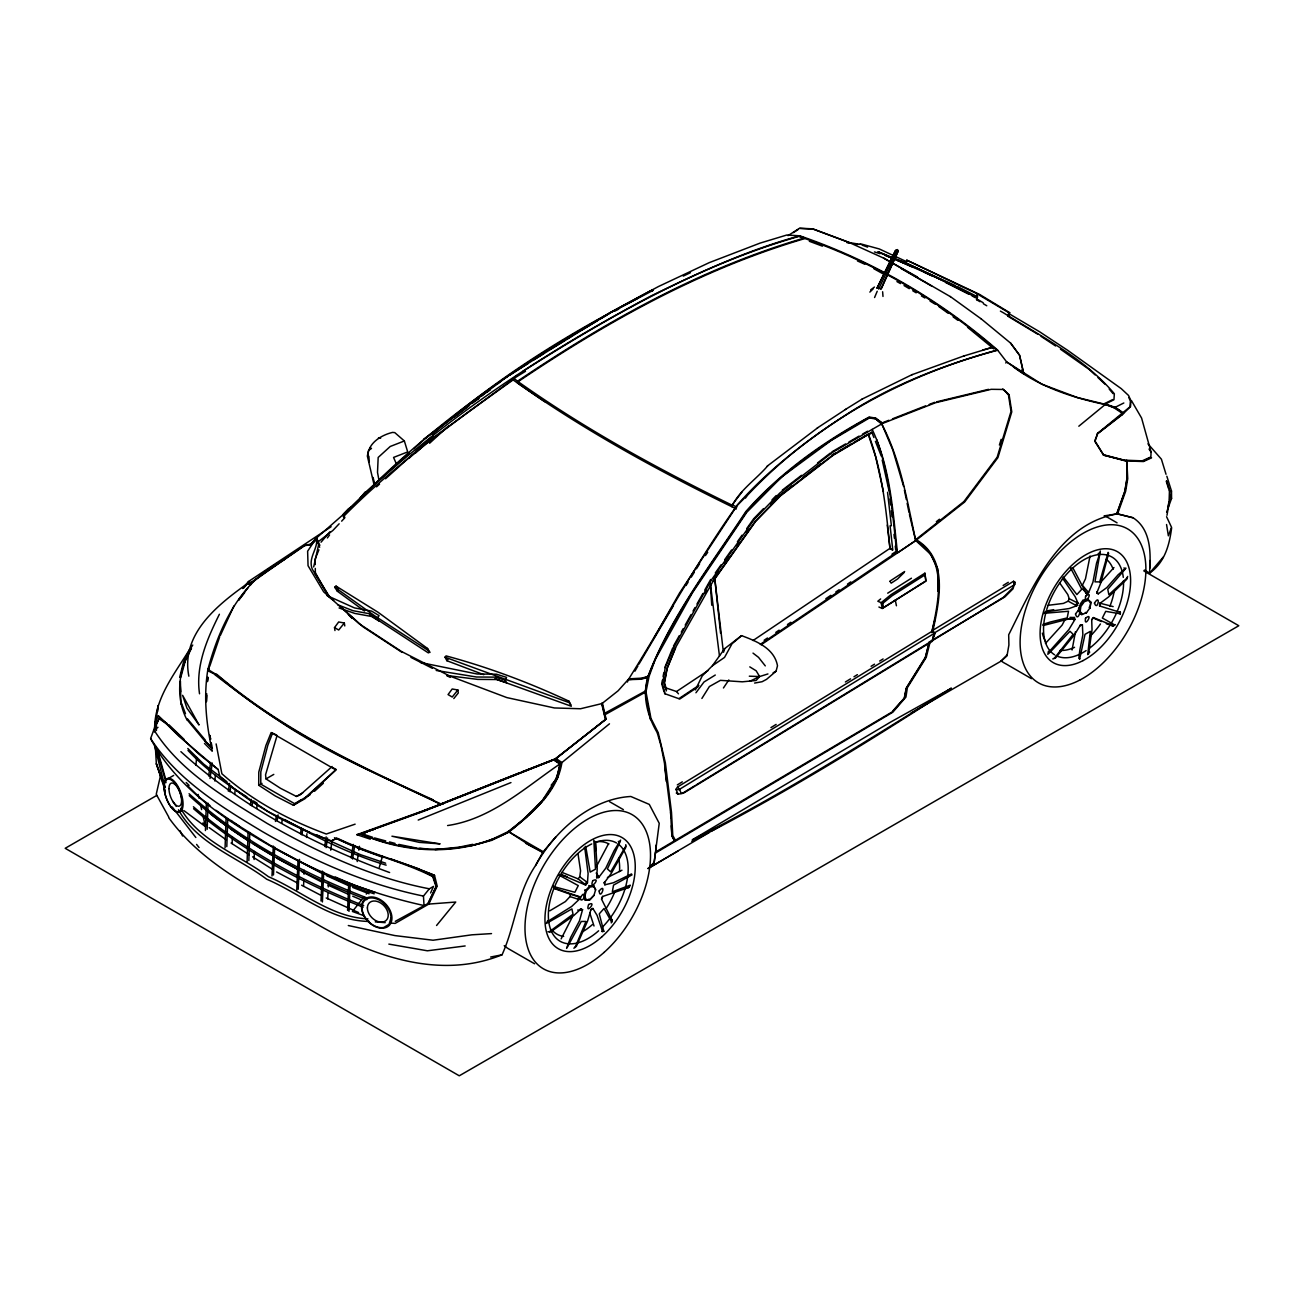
<?xml version="1.0" encoding="UTF-8"?>
<svg xmlns="http://www.w3.org/2000/svg" width="1304" height="1304" viewBox="0 0 1304 1304"><rect width="100%" height="100%" fill="white"/><g stroke="black" fill="none" stroke-linecap="round" stroke-linejoin="round"><path stroke-width="1.5" d="M154.622 728.708C154.573 698.308 174.883 673.402 190.025 648.789L191.492 648.43M258.714 785.252L258.779 772.115L265.886 745.529L271.15 732.555L335.959 769.963L304.892 798.749L293.416 805.285L275.177 795.913L258.714 785.252L262.022 783.378M1087.715 654.641L1090.307 631.364L1085.026 634.314L1079.598 659.253M429.163 652.603L427.435 648.414L378.078 612.277L336.041 586.115L334.72 587.207L337.328 591.201L364.517 611.054M932.963 630.207L934.12 633.451L679.677 789.23L680.998 793.256L683.997 792.848L932.295 641.307L934.12 633.451L932.963 630.207L1013.583 581.274L1014.985 582.285L1012.996 588.821L1004.879 596.922L930.062 641.552M168.803 817.787C205.201 868.154 264.859 894.283 317.377 924.406C372.39 956.158 439.888 980.135 502.056 954.789C515.21 925.775 517.28 892.376 535.585 865.465C554.542 831.251 590.435 798.716 630.81 796.483L649.294 804.405L659.237 823.329L654.037 863.264L648.055 868.529L709.05 832.62M593.809 840.346L595.504 869.149L590.174 872.115L585.708 846.361L584.013 848.138M1043.77 613.581L1046.069 611.038L1053.714 609.669M350.809 507.908L316.513 537.949C318.486 548.788 307.646 557.558 312.292 569.196L327.842 595.178L333.71 600.443M1047.845 654.38L1048.449 651.234M1149.769 568.234C1150.927 550.239 1149.916 528.511 1133.046 517.769L1116.762 513.646L1124.814 491.184L1126.9 478.666L1126.835 460.882L1103.477 454.705L1095.067 441.127L1097.626 433.727L1122.288 414.656C1121.896 408.967 1108.97 405.609 1103.477 404.142L1112.703 399.578M1150.014 560.524L1149.623 573.075L1144.374 570.044M205.429 830.534L206.374 802.514M207.157 829.311L208.053 803.215M225.07 847.828L226.097 817.82M226.798 846.622L227.76 818.521M232.145 843.525L232.357 837.51M247.092 861.797L248.119 831.773M248.836 860.575L249.797 832.49M254.117 859.499L254.394 851.463M1120.25 614.184L1120.038 611.657M206.456 701.405L206.684 695.374M206.391 701.682L206.7 693.679M271.998 875.995L273.286 846.051M296.741 890.273L298.029 860.33M1131.416 400.556L1141.587 418.062L1151.073 452.097L1150.829 457.59L1142.777 461.241L1137.316 461.225M273.465 874.968L274.671 847.095M298.208 889.263L299.496 859.401M303.555 886.166L303.816 880.2M304.06 874.218L304.239 870.241M321.012 900.999L322.3 871.056M322.398 901.977L323.685 872.115M327.744 898.896L328.005 892.914M328.266 886.948L328.429 882.971M347.581 910.388L348.706 884.422M348.967 911.366L350.091 885.481M979.989 301.713L976.582 299.675L977.462 293.905L906.769 260.181L906.019 263.18L976.712 296.904M630.305 885.155L612.342 891.789L613.548 885.106L631.984 874.886L631.495 873.941L613.451 882.743L604.844 884.813L604.225 882.889L611.332 873.321L625.757 847.486L625.79 844.666M620.622 840.102L614.135 850.615L605.757 868.203L598.65 877.543L596.727 877.788L597.216 868.382L595.439 841.699L595.667 850.73M1088.612 653.891L1092.018 629.799L1091.709 619.775L1093.469 617.574L1113.534 625.92L1115.099 624.567M363.653 834.723L361.469 833.403M558.438 875.44L560.916 874.56L585.659 885.057L587.452 882.857L588.104 873.517L584.779 847.779M1125.874 568.055L1118.082 574.819L1106.851 587.582L1098.196 593.858L1096.794 592.896L1101.032 582.334L1108.612 553.385L1108.156 552.374L1099.712 581.91L1094.969 581.845L1100.331 550.989M573.858 948.236L576.286 945.922M157.572 711.642L158.11 705.611L154.361 731.935L154.296 727.991M214.834 781.014L215.372 775.407M234.72 794.446L235.079 790.697M256.758 808.398L257.1 804.666M367.924 455.976C367.924 443.034 381.469 435.014 392.569 432.406L394.786 432.618L404.354 440.964L407.696 451.917L393.563 457.427L396.546 464.289M657.428 732.978C647.615 716.629 641.861 695.472 648.039 676.923C670.957 616.922 711.169 565.333 746.165 512.048C780.672 472.977 823.688 442.773 869.018 417.508L875.261 418.486L882.694 423.409L935.441 402.757L991.219 389.309L1003.477 389.472L1009.117 394.802L1011.774 411.852L997.919 457.622L964.634 502.024L915.913 540.394C948.35 560.003 938.261 602.008 931.741 632.619M281.811 823.183L282.202 819.466M306.554 837.461L306.929 833.745M330.727 850.192L331.721 842.629M357.231 861.569L358.225 854.006M549.766 910.828L565.398 901.569L570.011 896.581L570.255 894.267L553.809 888.366L553.189 885.742M207.483 681.258L207.923 677.2M207.45 681.633L207.89 677.607M180.408 681.03L180.897 704.062M190.433 648.707L192.747 645.04M1099.565 605.952L1100.185 602.921L1099.565 605.952L1120.495 612.456M1072.067 649.995L1075.474 631.658M1079.777 658.764L1078.832 658.357L1079.859 649.897L1082.858 634.787L1082.385 624.714L1079.728 625.659L1082.385 624.714M554.118 888.106L579.677 896.744L579.351 899.238L578.194 899.255L578.536 896.679L570.255 894.267M319.676 547.305L316.041 538.471L310.27 544.779L304.875 545.496L267.532 571.185L251.493 582.725L251.313 584.062L248.249 583.084M560.916 874.56L567.093 876.728M561.861 872.343L578.112 878.863L579.758 876.761L580.573 870.876L578.047 854.071M1096.794 592.896L1096.957 591.771L1098.196 593.858M1085.368 612.424L1086.281 612.945L1090.046 607.778L1090.845 602.122L1087.34 598.764M1078.278 611.234L1078.815 607.468M1088.253 599.286L1083.771 600.948L1080.022 606.115L1079.19 611.772L1081.798 614.591L1086.591 612.635M1089.981 607.941L1090.731 602.807L1088.367 600.231L1084.292 601.731L1080.886 606.425L1080.152 611.56L1082.516 614.119M210.009 778.488L212.291 763.036M252.047 805.823L252.601 801.96M230.009 791.854L230.857 786.051M208.64 775.913L210.677 762.4M228.347 791.218L229.504 783.492M250.368 805.171L251.248 799.385M906.133 688.659L904.177 698.504L893.256 710.533M275.47 821.438L276.35 815.652M300.507 833.794L301.387 828.024M324.68 846.508L326.163 836.891M351.183 857.902L353.237 844.421M277.149 820.64L278.062 814.87M301.892 834.919L302.805 829.148M326.082 847.633L327.597 838.016M352.569 859.01L354.704 845.546M358.828 850.159L359.448 846.312M1100.25 552.26L1096.55 563.165L1092.931 582.203L1088.595 592.603L1086.542 593.923L1072.736 567.599M1166.982 515.308L1169.655 499.758L1169.606 490.614L1166.624 480.883M929.296 641.764L925.367 657.298L906.476 687.681L904.503 697.868L892.246 711.87L655.504 852.066L654.233 862.14L649.376 867.372M1052.768 658.944L1055.376 657.819M662.399 680.134L661.715 683.72L664.046 691.935M663.084 676.531L663.785 672.929M1099.875 603.426L1108.644 596.89L1126.803 579.221L1127.634 576.417M895.929 551.983L897.462 552.863L915.734 540.508C907.095 500.932 900.754 460.198 881.683 423.914L882.694 423.409L875.897 418.144L869.214 417.019C823.476 441.811 780.509 472.341 745.904 511.461C710.957 564.746 670.827 616.336 648.006 676.336L645.187 692.277L650.484 719.629M1171.611 528.006C1169.378 545.235 1164.7 562.464 1149.623 573.075L1163.347 556.971M250.58 584.991L247.532 583.507C217.263 605.056 180.62 634.2 188.852 676.173M319.855 545.349L316.513 537.949L310.776 544.844L304.875 545.496M508.625 831.887C463.148 856.174 407.044 854.527 360.735 833.81L423.849 810.843L553.515 759.89L560.019 763.948C555.504 793.696 530.321 814.658 507.908 832.311M313.677 566.947L318.518 545.153M507.761 831.87C530.467 814.332 555.879 793.305 560.704 763.476L554.982 759.384L424.68 810.941L377.41 828.007M609.473 723.818L561.91 762.547C557.248 792.75 531.51 813.68 509.049 831.936L529 844.862L542.937 852.082L555.895 836.744M160.751 774.641L156.235 794.25L168.754 817.054M344.24 515.83C395.21 464.468 454.314 421.811 513.108 379.904L513.548 378.062L518.128 381.664C585.398 429.326 657.917 468.951 731.919 505.088L741.911 492.13M1093.469 617.574L1091.709 619.775M204.483 743.427L212.275 751.185C206.276 724.6 203.457 697.053 207.792 669.979L209.08 667.778L208.216 669.588L216.986 675.016C282.903 731.593 362.724 768.056 440.833 803.883L443.914 803.362L356.872 834.674L370.32 839.173M208.738 669.539L209.047 668.284M554.982 759.384L605.741 719.27L601.975 703.573L618.063 690.843L628.838 678.846C665.04 620.818 697.721 560.622 737.477 504.778C770.061 467.859 809.637 438.193 850.909 411.673C895.962 383.278 946.329 364.223 997.479 349.961L1006.688 361.958L1023.738 373.743L1019.484 355.128L1010.519 343.001M196.676 757.542L195.877 765.252M976.582 299.675L977.462 293.905M1008.774 316.22L1009.671 312.667L979.467 294.362L906.769 260.181M1007.91 316.204L1008.807 312.65L977.918 294.329M179.675 677.314L183.391 662.546L190.025 648.789M180.865 677.037L185.054 661.78M932.246 630.125L935.196 618.471M930.159 641.829L926.231 657.379L907.388 687.615L905.938 697.069L892.8 712.228L655.847 852.816M932.621 632.098C939.255 601.47 949.002 559.579 916.663 539.954M929.263 642.35L925.318 657.917L906.394 688.186M932.295 641.307L934.186 633.043L1014.919 584.485M1090.046 555.993L1085.482 578.829L1082.385 585.251L1088.595 592.603M754.592 683.068L762.09 681.715L766.524 679.368L776.076 671.218L777.494 665.79C774.348 648.235 756.271 641.128 741.552 635.635L724.698 648.61L712.408 665.757L702.22 675.912L695.358 689.93M1167.667 507.044L1169.655 499.758M582.562 909.654L580.166 909.361L582.562 909.654L579.465 920.836L570.712 937.364L566.572 948.367M509.424 830.86L508.201 832.49L491.494 840.428L471.429 845.758M379.317 867.29L382.463 856.223M603.931 931.3L602.578 931.561L597.085 915.375L592.864 908.448L590.842 909.817L587.664 920.836L576.238 946.622M593.956 885.628L589.734 886.052L585.529 890.502L583.784 896.37L585.529 900.233L589.734 899.825L593.956 895.375L595.7 889.491L593.027 885.106M935.245 632.994L932.246 640.655M353.139 506.099L348.478 508.772L343.522 514.135L344.875 517.802M999.418 445.055L1001.162 439.334M517.704 383.05L518.128 381.664C606.751 321.843 701.845 268.689 804.976 238.534C873.664 262.642 937.918 299.757 993.159 347.174L997.479 350.287C903.33 375.014 814.641 423.849 747.714 495.015L745.366 498.209M723.557 652.228L724.698 648.61M627.452 682.041L628.218 679.677L641.046 679.221L647.713 677.428M1062.304 579.074L1063.428 577.101L1076.892 594.575L1081.749 589.278L1070.437 567.615M208.037 668.919C219.92 624.942 241.158 580.834 283.897 559.905M209.7 666.377L219.61 637.053M546.311 923.509L547.892 920.331M575.031 947.584L585.985 921.439L581.258 921.472L567.11 947.617M604.225 882.889L604.534 882.026L604.844 884.813M430.613 892.947L433.498 886.41L429.342 888.806L423.458 896.076L424.028 905.53C354.117 890.29 288.412 860.232 229.178 820.395C198.094 798.961 168.167 772.212 150.628 738.553L153.839 729.751L157.996 727.355M611.266 922.906L612.13 919.858M910.811 713.239L1001.016 661.161L1006.998 655.896L1008.905 645.007L1008.693 634.771C1032.654 587.37 1058.277 524.371 1116.843 513.955L1124.896 491.478L1127.015 478.812L1126.835 460.882L1103.575 455.194L1094.708 441.127L1097.561 433.596L1122.923 413.71L1114.121 407.842L1105.401 404.37L1077.332 397.524L1041.814 384.191L1006.688 361.958L1005.759 363.001M1117.544 513.955L1125.645 491.282L1127.732 478.731L1126.803 460.263L1126.77 461.306M1166.607 512.113L1171.562 498.438L1171.497 491.07L1166.835 476.221M272.683 732.799L267.842 745.22L260.816 771.854L260.767 784.144L294.59 803.671L310.026 794.837M664.812 667.55L672.717 647.925M318.909 549.848L315.209 558.894L315.258 564.616M675.635 647.843L667.24 668.3L664.502 682.742L666.54 689.686M874.576 297.524L877.217 291.248M447.174 675.537L477.737 679.4L496.514 679.531L506.571 682.66L505.3 680.264L506.539 677.346L496.465 674.217L477.117 674.005L420.491 662.513M601.535 899.173L602.692 896.467L601.535 899.173L612.358 920.738M1048.139 605.3L1063.428 603.41L1068.172 601.177L1069.231 598.732L1067.813 594.575L1059.533 582.725M561.127 938.896L572.277 917.038M1012.898 586.963L1014.985 582.285M880.852 289.292L898.13 251.102L897.38 249.651L895.294 250.824L877.038 288.135L881.39 288.543L898.13 251.102L895.636 250.352M1046.053 611.821L1069.166 608.544L1076.827 605.724L1078.017 603.133L1075.148 596.661L1062.907 578.666M1076.827 605.724L1075.816 605.317L1077.039 602.644L1069.231 598.732M219.398 614.249C207.124 638.96 195.421 665.578 199.528 693.793M158.632 719.808L156.415 724.551L156.431 730.501M894.577 255.78L897.38 249.651L895.294 250.824L897.771 251.59L897.38 249.651L878.684 289.08M220.229 635.684L233.921 605.985M391.167 923.102L395.145 923.395L428.788 904.079L437.182 886.149L434.525 875.343C402.692 861.911 368.999 853.24 337.654 838.423M427.859 903.591L436.041 886.573L432.683 876.598C401.974 861.015 367.516 853.875 336.676 838.358L331.46 840.868C290.906 826.426 251.705 805.66 219.838 776.418L218.159 769.588L178.99 736.271L158.338 715.896L154.654 723.019M436.53 886.28L428.364 903.297L395.275 921.341M184.5 662.676L190.938 649.311M894.772 252.112L877.038 288.135M508.625 832.408L509.065 831.512M1007.21 654.771L1001.016 661.161M1064.749 620.085L1062.108 625.121L1045.466 643.41M620.362 841.113L607.387 868.92L610.663 871.887L625.822 846.051M608.577 843.606L596.221 866.899M673.451 646.132L679.319 635.618M681.275 632.114L683.247 628.609M685.203 625.089L691.071 614.575M693.043 611.071L694.999 607.566M696.955 604.062L702.84 593.532M704.796 590.027L710.664 579.498M704.779 593.564L706.719 590.109M634.934 671.152L637.949 665.855M653.548 638.732L679.433 593.19L737.053 505.642L743.932 498.666M535.585 865.465L542.937 852.082M638.96 664.095L673.434 605.692M208.77 669.115L209.08 667.795M1069.981 617.395L1074.431 617.525L1074.985 619.433L1068.889 629.571L1048.807 652.082M1080.511 624.926L1074.414 634.836L1055.295 658.259M685.986 585.561L688.088 582.22M691.218 577.183L694.364 572.146M696.45 568.805L699.596 563.768M701.894 698.455L709.392 686.54L720.427 680.346L742.302 681.813L756.124 680.492L759.613 676.548L767.942 673.94M191.28 648.023C178.55 669.408 175.127 697.298 186.961 719.824M543.426 800.183L557.59 777.852L560.753 763.525L554.233 759.466L521.779 771.935M592.864 908.448L590.842 909.817M316.041 538.471L307.63 551.217L308.054 565.724L323.669 591.837L358.926 623.589L401.518 651.511L449.88 676.108L506.848 697.591L554.412 707.958L580.524 708.757L601.975 703.573M723.443 687.974L728.838 679.954M694.396 786.002L681.927 793.614L678.161 794.12L675.912 789.409L677.526 787.013L932.963 630.728M1010.16 314.378L1039.467 331.689L1067.569 350.238L1121.261 388.657L1128.563 395.487L1130.927 400.719L1130.535 406.571L1122.288 414.656M1054.105 658.585L1073.159 634.298L1069.981 631.283L1048.758 653.548M705.399 555.569L707.713 552.293M715.309 572.945L721.128 564.73M724.616 559.807L731.577 549.962M737.396 541.747L742.041 535.178M746.687 528.609L753.663 518.764L763.541 508.593M713.924 578.194L718.537 571.69M724.307 563.556L728.92 557.069M737.004 545.691L739.303 542.431M746.23 532.684L748.545 529.44M712.669 581.486L755.472 521.111L780.607 495.259L833.321 454.656L871.626 432.488L833.158 455.292L780.525 495.846L755.489 521.584L712.75 581.828L675.505 647.648L667.029 668.349L664.192 683.231L666.409 690.875M628.072 887.763L629.93 886.052M1080.038 604.29L1082.842 600.41L1085.841 599.318M339.073 607.957L354.769 613.418L371.526 616.466L378.926 620.981L377.166 618.275L379.105 615.635L371.689 611.136L354.46 607.908L326.799 595.472M327.353 537.949L329.553 534.966M334.965 630.549L334.509 627.599L338.665 621.975L344.337 623.002L344.778 625.953M695.945 692.766L703.981 682.008L715.277 675.032M612.261 311.868L653.239 290.287L649.848 291.167C542.431 348.266 438.551 416.237 354.378 504.615M238.697 599.807L248.249 587.468M238.616 600.378L244.598 592.684M363.734 897.25L352.422 911.48L363.767 915.636M366.261 894.088L368.771 890.925M344.337 623.002L338.698 630.011L334.509 627.599M457.867 689.995L452.227 697.021L448.054 694.592L452.195 688.985L457.867 689.995L458.307 692.946L453.808 698.569M585.659 885.057L584.893 884.242L586.735 881.993L579.758 876.761M436.563 925.498L455.732 902.042L428.788 904.079M483.751 674.673L446.897 660.721L445.006 657.183L446.066 655.896C488.299 667.24 529.375 682.677 568.968 701.193L570.842 704.731M446.897 660.721L447.957 659.433M358.502 500.654L364.859 492.961L409.391 452.765M360.018 498.209L365.169 491.999M551.184 785.187L557.493 777.673M242.593 588.511L248.445 581.551L331.118 526.702M243.636 588.137L247.532 583.507L250.042 584.355M209.162 668.447C205.021 671.332 213.905 672.668 214.964 674.755C234.997 690.126 255.796 705.839 277.23 719.71C328.086 754.331 385.495 777.265 440.263 804.193L442.92 803.411M321.045 542.187L329.896 531.787M869.849 292.096L873.142 288.885M1100.25 582.774L1113.975 567.533M248.445 581.551L251.02 582.448L304.843 545.17L310.825 544.273L316.513 537.949M339.138 523.817L332.862 530.483L317.035 542.627M341.648 521.16L344.158 518.487L342.756 514.868L348.38 509.571M593.972 895.375L590.158 899.434L586.327 899.809L584.746 896.288L586.327 890.974L590.158 886.932L593.972 886.557L595.569 890.045M772.001 499.888L776.239 495.536M770.941 504.208L779.254 495.667L792.001 485.854M767.681 465.87C756.434 479.138 738.569 491.086 731.903 506.685M1125.613 568.625L1107.781 589.31L1108.873 594.706L1127.406 577.639M526.816 816.858L509.587 831.284M536.498 807.127L542.04 801.569M523.148 819.645L542.545 800.248L556.775 778.097L559.986 763.899C524.827 787.926 491.217 819.108 447.598 825.546M1012.197 588.528L1003.363 597.346L930.958 641.519M343.522 514.135C433.287 425.365 539.595 355.161 650.745 296.106C698.862 272.585 747.958 249.895 799.776 235.812C872.18 260.702 939.711 299.741 997.479 349.961M904.161 572.505L897.559 578.976L891.17 583.149L890.176 581.649M579.351 899.238L571.674 906.476L548.055 921.227M429.603 443.246L444.566 429.505M581.193 908.741L573.597 915.718L550.321 932.083L548.006 931.692M415.699 452.928L433.727 436.432M415.683 451.64L433.303 435.536M432.325 434.232C494.297 380.083 564.208 335.584 637.542 298.486M409.081 458.258L428.364 440.752M305.332 797.559L336.122 769.442L333.009 767.746M314.508 791.283L323.359 783.248M413.841 448.755L424.224 439.366L469.244 405.56M376.53 486.832L379.529 484.143M385.511 478.764L423.001 445.153L515.259 377.589L525.496 371.298M924.895 573.173L925.938 581.128L882.254 608.479L881.145 602.709L891.039 594.624L924.895 573.173L925.807 580.916L882.254 608.479L878.912 607.028M870.681 289.83L874.446 287.043M741.552 635.635L732 643.785L724.535 657.412L712.408 665.757M549.343 931.741L573.01 914.234L571.934 908.904L547.501 922.824M556.009 758.537L606.099 719.107L602.366 702.986M1078.815 426.212L1105.401 404.37M880.64 598.943L877.82 601.242L882.743 603.361L883.509 607.387M882.743 603.361L892.115 595.749L925.025 574.868M337.328 591.201L338.649 590.125M665.268 694.021L662.465 684.16L665.252 667.615L674.201 646.572L711.43 579.938L754.413 519.204L779.808 493.059L832.718 452.26L881.683 423.914L875.815 418.991L869.426 417.948L831.235 440.442L781.699 476.938L746.817 512.244L692.522 592.619L655.227 659.465L649.017 676.548L645.985 691.87L650.957 718.39L658.227 732.685L665.366 762.84L671.478 812.213L672.782 835.473L675.537 840.575L674.576 841.129L671.87 836.027L670.631 812.865L664.893 766.866M936.354 521.698L939.45 519.236M371.151 448.56L368.429 450.695L367.353 456.041L374.15 485.153M1097.332 433.596L1129.997 406.815L1130.389 401.013L1128.84 397.573M606.099 719.107L555.292 758.83L441.486 803.704M310.825 544.273L315.454 540.687M446.049 428.119L449.277 425.642M782.27 490.157L801.504 475.308M817.526 462.953L830.355 453.058M803.15 477.264L820.689 463.768M454.607 416.693L465.756 408.152M475.292 400.833L478.486 398.388M481.665 395.96L489.619 389.847M497.59 383.751L500.769 381.322M503.947 378.877L520.312 367.712M309.667 544.746L314.345 541.193M767.257 466.098L817.706 427.777M423.735 439.171L509.408 374.933L610.663 312.292L658.422 286.554L709.246 262.642L760.053 243.114L786.834 235.013L799.776 235.812L800.477 237.116M472.456 403.148L478.894 398.323M486.93 392.276L490.157 389.863M517.835 381.012C606.425 321.224 701.471 268.053 804.568 237.947L804.976 238.534M515.113 376.938L518.242 374.688M522.937 371.314C609.587 316.171 700.362 264.402 799.776 236.154L804.568 237.947M293.416 805.285L300.817 800.086M1043.249 625.512L1074.431 617.525M911.447 578.21L887.698 593.173M825.856 598.683L830.827 595.325M835.815 591.967L839.14 589.734M847.453 584.143L850.762 581.91M760.313 644.339L896.712 552.195C892.604 514.249 889.801 475.683 876.63 439.529M761.08 644.779L915.799 540.573L930.763 554.412L937.609 568.577L937.967 591.282M753.076 640.508L889.964 548.348C886.101 509.701 882.303 470.614 868.35 434.053L870.567 433.678M891.985 554.167L895.245 551.983M764.111 640.264L767.453 638.015M775.798 632.407L779.124 630.158M787.469 624.534L790.811 622.285M664.388 684.584L665.301 687.681L676.515 691.527L708.121 670.533M679.009 698.569L698.879 685.366M697.982 686.898L679.775 699.009L664.518 693.581M523.605 365.544L540.068 354.639M817.331 427.973L845.758 409.309M889.719 581.274L904.65 571.511M793.435 232.585L798.195 229.488M788.023 235.633L799.629 228.2L812.816 228.852L848.545 242.202L883.623 258.111L917.429 276.986M1086.542 593.923L1086.102 592.831L1088.221 591.478M951.268 688.284C866.345 741.177 781.732 794.902 692.245 839.874L890.697 722.025L951.268 688.284C866.932 742.84 781.292 795.668 691.788 841.373M509.44 375.373L528.267 363.343M533.401 360.067L543.67 353.514M550.516 349.13L564.224 340.686M845.334 409.521L862.449 398.91M1003.151 585.463L1008.285 582.301M677.314 784.91L682.318 781.846M770.925 727.599L776.124 724.421M845.399 681.992L850.534 678.846M853.973 676.76L857.396 674.657M871.105 666.279L874.528 664.192M879.678 661.046L883.101 658.96M696.091 784.959L930.045 642.073M567.647 338.616L571.087 336.562M581.372 330.352L596.792 321.061M600.231 318.991L603.654 316.937M607.077 314.867L610.516 312.797M541.796 353.612L581.763 329.798M585.235 327.728L590.451 324.631M593.923 322.561L599.139 319.447M712.277 830.697L720.867 825.611M168.819 778.243L173.66 775.424M648.055 868.529L677.982 851.072M831.952 451.82L845.514 443.979M848.904 442.007L859.075 436.123M862.466 434.167L867.551 431.216M831.838 455.194L835.326 453.156M838.765 451.184L851.072 444.061M854.348 442.154L866.606 435.063M156.904 795.342L65.2 848.301L459.269 1075.8L1238.8 625.741L1143.804 570.907M274.133 733.712L277.067 735.505L265.56 774.788L266 778.895L273.791 774.397M332.145 766.507L300.262 794.821L296.415 796.451L280.49 788.301L266 778.895M296.415 796.451L302.789 792.783M1114.268 407.744L1123.82 402.985M604.502 714.967L644.926 692.44M604.111 713.598L645.04 691.25M651.674 291.118L653.337 289.635L650.631 290.825M773.125 672.782L776.076 671.218M607.419 877.527L621.959 870.224M600.883 318.42L606.23 315.617M615.162 310.971L618.732 309.113M331.46 840.868L336.758 838.244M862.091 399.105L912.295 374.541M749.604 681.373L759.613 676.548L756.157 670.794L749.784 666.882M683.263 276.089L690.468 272.666M491.559 839.58L508.495 831.463M1151.562 457.818L1143.445 461.534L1127.569 460.98M1150.112 457.28L1142.206 460.85L1126.803 460.263M418.209 820.053L510.956 782.579M445.544 802.221L519.954 772.653M888.823 420.279L881.488 423.164L892.8 449.978L903.607 486.408M892.49 418.845L925.514 405.903M929.181 404.468L934.691 402.317M424.566 810.42L440.475 804.209M404.354 440.964L390.238 446.473L378.176 457.443L377.508 472.39L379.008 480.394M442.235 803.508L443.735 802.954M911.936 374.737L964.373 355.748M1067.259 618.699L1074.985 619.433M363.229 832.8L375.536 828.659L360.735 833.989C402.626 851.056 449.44 855.082 492.293 839.157M374.802 829.083L360.735 833.81L362.919 835.147M628.919 887.453L602.497 896.549M355.128 824.161L326.277 834.022C288.51 820.102 252.096 800.542 221.876 773.745L216.122 743.916M964.015 355.927L993.501 347.011M648.006 676.336L641.845 678.145L628.838 678.846M1071.513 568.234L1072.687 567.908M982.841 349.961L993.159 347.174M648.039 676.923L641.258 678.667L628.675 679.531M356.872 834.674L365.25 833.093M936.614 401.844L988.53 389.342M1098.196 553.45L1099.076 553.255M472.781 844.324L459.187 847.144L435.128 849.621M490.63 957.038L502.056 954.789M1104.129 515.895L1117.055 513.841L1133.046 517.769M1045.091 613.239L1068.53 611.25L1067.194 617.917L1050.225 622.041L1042.89 624.42L1043.428 625.398M465.153 945.954L427.386 950.795L388.853 944.112M598.65 877.543L598.601 876.337L596.613 876.581L596.727 877.788M1106.314 623.752L1113.534 625.92M491.51 933.599L471.852 934.821L433.026 940.233L394.9 935.587L348.315 925.53M1169.248 499.676L1169.606 490.614M1008.807 312.65L1009.671 312.667M906.019 263.18L955.685 285.69M554.477 759.792L555.406 759.808M749.311 676.189L759.613 676.548M618.308 841.439L619.221 841.471M799.776 228.461L812.995 229.064L848.725 242.381M578.536 896.679L579.677 896.744M577.688 910.062L581.568 910.29M369.325 921.439C331.183 921.162 300.344 893.55 266.652 879.189C237.051 856.924 197.083 843.835 178.501 809.784M375.275 921.895L385.202 922.645M1104.227 403.621L1115.099 407.272L1123.673 413.058M378.453 437.932L380.67 438.128M415.878 847.926L398.861 844.421M419.725 848.268L427.435 848.937M367.972 918.88C331.102 917.299 301.191 890.697 268.412 876.679C238.974 854.69 199.642 841.667 180.637 808.35M675.912 789.409L679.335 789.768M436.204 670.468L476.482 677.004L495.243 677.135L505.3 680.264M847.209 242.218L860.2 244.402M846.915 242.625L850.583 243.245M854.267 243.864L857.951 244.467M601.698 931.415L602.578 931.561M1169.215 490.63L1171.497 491.07M1120.446 613.842L1105.71 611.348L1102.336 618.031L1114.773 624.991M429.342 888.806C371.575 877.706 317.915 852.294 267.108 823.411C225.559 797.738 180.522 772.212 153.839 729.751M423.458 896.076C366.375 884.422 312.634 860.64 262.381 831.577C220.849 806.654 177.556 780.085 150.628 738.553M554.102 886.687L574.885 892.278L578.275 885.612L559.726 875.538M1101 603.459L1113.143 606.604M374.525 837.934L385.756 840.933M389.505 841.928L395.112 843.427M1103.298 454.982L1126.395 461.176M860.249 243.75L879.287 248.95L906.818 261.778M874.446 251.917L880.037 253.693M570.011 896.581L578.194 899.255M361.452 833.566L372.683 837.331M383.246 857.494L357.247 847.91M385.625 863.199L360.556 854.69L316.627 834.837M386.163 865.139C350.483 854.462 317.084 837.673 284.68 819.58M375.291 892.392L356.008 885.856L335.242 876.989M374.232 893.794C337.932 882.612 304.533 864.096 271.346 846.003M369.081 893.762L352.716 887.437M367.581 898.146C303.31 873.354 240.278 840.249 189.064 793.728M366.815 899.662C302.87 875.017 240.066 842.139 189.243 795.668M363.718 905.612C302.691 881.488 243.277 849.719 193.416 806.768M363.115 907.193C302.349 883.199 243.114 851.626 193.579 808.708M494.901 678.716L571.282 706.246L569.392 702.709L445.006 657.183M885.628 255.714L891.235 257.719M894.968 259.056L906.166 263.066L941.618 279.838L976.81 297.801M897.934 260.637L905.335 263.294M389.619 872.539C314.003 844.829 240.604 806.231 180.897 751.658M862.042 245.087L867.584 247.124M809.328 241.273L822.4 246.146M417.541 868.871L434.525 875.343M337.785 604.779L353.025 610.712L369.749 613.776L377.166 618.275M1123.885 567.957L1124.716 568.283M911.838 266.766L878.13 251.819L906.166 263.066M594.591 841.373L595.504 841.748M358.6 912.572L326.212 897.967M353.775 846.426L334.46 837.722M349.244 885.97L326.359 875.554M349.244 894.723L328.152 885.171M352.716 896.207L361.355 899.907M1093.453 618.096L1101.424 621.552M369.814 447.745L371.493 448.478M878.13 251.819L941.618 279.838M1107.732 623.85L1112.622 626.034M857.461 260.947L864.796 264.239M390.32 858.749L418.046 868.578L433.189 876.304L435.976 884.617M924.634 272.422L931.659 275.747M310.124 832.604L268.461 811.805L232.422 787.746M322.789 873.843L276.839 849.442M322.789 882.612L301.55 871.496M321.094 895.424L301.599 885.204M732.343 504.86L736.825 507.093M736.401 508.935C659.042 471.314 583.247 429.896 513.108 379.904M1077.039 602.644L1078.017 603.133M957.495 286.538L977.755 296.937M945.693 282.56L968.448 294.052M410.89 657.379L432.341 668.3M446.636 675.57L450.206 677.379M543.458 851.903L509.049 831.936M542.969 852.62L525.561 843.199M276.595 871.952L298.029 883.313M276.839 858.211L298.013 869.605M1068.172 601.177L1075.816 605.317M901.048 268.477L931.773 286.13M883.427 257.915L950.453 296.693M873.843 268.705L882.726 273.661M896.94 281.599L900.494 283.587M1000.396 311.102L1003.77 313.009C1042.255 337.149 1084.684 358.47 1114.349 393.775L1113.942 399.757L1104.423 404.403C1072.149 397.541 1040.038 386.88 1013.387 366.88M971.953 295.812L975.376 297.736M214.589 673.614L216.92 674.429C280.898 728.854 357.524 765.546 433.319 799.89M609.555 801.683L623.361 809.621M534.607 963.786L509.065 949.116A88.949 51.263 -60.1 0 1 504.224 945.644M1007.161 393.661L1009.117 394.802M1089.932 601.6L1090.845 602.122M1082.842 600.41L1083.771 600.948M1089.117 607.256L1090.046 607.778M1079.093 605.578L1080.022 606.115M1080.869 614.07L1081.798 614.591M676.287 793.044L678.161 794.12M588.821 885.514L589.734 886.052M584.599 889.964L585.529 890.502M588.821 899.287L589.734 899.825M584.599 899.711L585.529 900.233M1105.01 515.846L1117.072 522.839M1031.448 678.65L1005.954 663.883A88.949 51.247 -59.9 0 1 1000.918 660.737M1007.813 316.171L1037.772 334.215M904.047 285.576L909.263 288.673M912.735 290.743L916.19 292.813M921.406 295.926L924.878 297.997M930.078 301.11L935.294 304.223M892.621 550.125L889.817 548.446L892.751 549.75L890.078 525.789M978.13 299.708L983.216 302.756M983.379 303.734L986.769 305.772M246.733 796.777C225.478 783.639 205.054 768.806 188.004 750.436M253.595 801.031L257.018 803.15M233.628 822.628L275.111 848.382M247.597 840.102L230.938 829.148M252.764 843.297L273.4 856.076M427.419 649.946L375.226 616.189L334.72 587.207M428.348 652.896L369.505 614.477M249.162 854.69L231.052 843.036M252.601 856.858L273.172 869.784M402.121 652.424L363.017 626.8L341.029 607.028M1041.016 336.35L1055.604 345.984M226.358 839.923L209.145 827.6M159.365 718.227L167.303 723.655M168.395 725.024L158.876 718.504L155.926 724.845L155.926 728.806M517.395 382.838L544.827 401.713M556.433 758.765L561.91 762.547M226.896 781.683L203.75 764.16L187.809 748.496M230.938 820.379L239.007 826.002M226.097 825.774L210.629 814.103M554.624 760.167L560.019 763.948M215.926 810.289L232.014 821.504M1060.462 349.195L1089.231 369.472L1095.083 374.9M950.257 296.513L981.048 318.779M938.635 306.407L948.269 313.368M953.094 316.839L957.902 320.328M184.125 739.417L168.884 724.731M202.886 822.938L206.016 825.269M183.782 810.517L205.445 826.638L203.31 817.152M1147.944 443.849L1161.408 459.204L1166.02 474.265M753.011 653.108L758.537 657.363L765.285 665.888M209.911 805.546L199.365 797.266L187.809 785.872M578.112 878.863L584.893 884.242M218.094 769.409L198.941 754.168L158.338 715.896M980.852 318.583L1010.698 343.197L1019.646 355.389L1023.738 373.743M967.552 327.271L993.909 348.967M875.261 418.486L881.683 423.914M349.423 615.83L352.406 618.438M348.25 614.363L352.65 618.308M1098.001 377.622L1105.303 384.419M1002.727 389.032L1008.367 394.362L1011.024 411.412L997.169 457.199L963.884 501.584L915.473 539.84L909.458 514.575M186.162 782.514L189.064 785.367M204.826 740.802L212.389 748.333L204.989 741.291L186.782 719.335M677.526 787.013L679.677 789.23M1082.711 589.066L1086.102 592.831M676.515 691.527L678.471 693.826M1109.199 389.032L1113.094 393.661M187.499 718.911L205.543 740.379M586.735 881.993L587.452 882.857M196.594 844.405L199.039 847.551M172.258 807.046L195.844 837.51M596.205 873.028L598.601 876.337M1149.02 449.049L1151.073 452.097M172.861 801.308L176.252 806.394M427.435 648.414L430.043 652.407M336.041 586.115L337.785 588.789M611.804 922.287L604.029 908.481L599.253 913.859L603.785 931.268M330.662 598.536L315.356 574.119L315.291 568.414M315.209 572.456L329.048 597.134M799.776 236.154L800.477 237.442M674.82 840.933L671.902 835.44L671.364 825.742M1166.575 516.71L1171.53 527.305L1168.368 535.814L1166.558 524.518M1170.03 495.161L1171.562 498.438M180.099 830.762L182.56 836.011M1022.026 369.635L1023.624 373.286M882.629 291.754L882.987 296.448M165.315 791.006L156.333 763.704L155.323 745.855M605.3 718.96L601.633 703.361M871.708 431.999L873.924 437.573M875.408 441.306L881.341 456.172M594.021 926.003L589.734 912.881M872.18 429.407C890.371 468.054 892.849 511.087 897.462 552.863M181.452 703.149L185.478 713.663M164.646 786.312L156.333 763.704L164.777 787.486M1013.583 581.274L1014.561 584.225M868.203 434.134L875.636 456.742L883.427 491.559M1166.249 481.225L1168.629 488.755M1073.274 617.851L1073.844 619.824M657.395 733.255L660.753 744.877M568.968 701.193L569.392 702.709M157.54 750.126L165.999 780.428M156.513 748.512L166.015 782.628M373.058 477.46L374.884 484.501M154.557 745.758L165.07 787.208M209.765 735.407L210.71 739.156M198.192 794.429L199.056 798.211M200.751 805.79L201.615 809.588M882.205 460.051L889.1 491.054M209.683 735.374L210.466 739.091M211.232 742.791L212.014 746.491M904.389 490.157L906.345 499.546M907.128 503.311L909.067 512.7M895.229 599.97L896.435 605.773M660.769 744.454L664.502 763.362L666.295 781.471M1126.037 460.165L1126.167 461.094M723.182 650.452L714.608 577.069L720.574 633.271M887.274 525.056L889.964 548.348M887.551 492.309L891.382 525.822M719.466 655.961L710.305 583.295L711.756 605.235M889.996 498.943L890.665 504.86M891.333 510.777L892.017 516.694M893.99 534.363L894.43 538.275M895.277 546.115L895.718 550.027M368.869 456.253L369.293 461.795M180.278 686.116L180.669 691.805M1089.541 651.658L1089.606 652.505M670.598 812.164L670.924 817.983M655.847 845.285L655.928 851.903M1046.737 609.506A56.659 32.551 -59.9 0 1 1089.15 557.183A56.659 32.551 -59.9 0 1 1123.282 577.362M1123.526 580.736A56.659 32.551 -59.9 0 1 1117.104 611.674M1116.338 613.434A56.659 32.551 -59.9 0 1 1089.247 648.414M1086.134 650.598A56.659 32.551 -59.9 0 1 1056.273 655.733M1054.626 654.82A56.659 32.551 -59.9 0 1 1045.726 613.124M1106.248 559.237A52.046 29.992 -59.9 0 1 1113.143 569.261M1114.121 591.641A52.046 29.992 -59.9 0 1 1109.9 606.295M1100.446 623.964A52.046 29.992 -59.9 0 1 1090.372 635.993M1074.545 647.322A52.046 29.992 -59.9 0 1 1060.087 650.386M1045.482 641.275A52.046 29.992 -59.9 0 1 1042.369 633.157M618.112 843.998A56.659 32.616 -60.2 0 1 602.562 926.997M598.617 930.795A56.659 32.616 -60.2 0 1 548.707 921.309M548.495 919.173A56.659 32.616 -60.2 0 1 591.739 843.949M595.667 842.302A56.659 32.616 -60.2 0 1 616.531 842.971M618.618 858.374A52.046 29.976 -60.1 0 1 619.498 871.528M614.526 892.36A52.046 29.976 -60.1 0 1 606.213 908.383M592.407 924.601A52.046 29.976 -60.1 0 1 582.888 931.561M563.67 936.402A52.046 29.976 -60.1 0 1 551.657 929.524M595.048 841.96A52.046 29.976 -60.1 0 1 608.854 843.965M580.59 897.103C579.139 905.074 589.489 894.055 582.807 894.381L580.59 897.103M1094.464 603.165C1097.675 612.081 1101.032 592.521 1094.464 603.165M1085.515 618.226C1083.706 629.522 1094.349 611.201 1085.515 618.226M1075.507 614.005C1078.245 624.339 1083.64 602.008 1075.507 614.005M1085.613 596.189C1083.706 607.452 1094.724 589.294 1085.613 596.189M390.988 918.032L389.048 924.308L383.735 927.503A17.099 11.834 47.3 0 1 362.007 907.568A17.099 11.834 47.1 0 1 376.514 898.847A17.099 11.834 47.1 0 1 391.004 918.032M599.172 890.942C600.052 901.357 607.077 881.716 599.172 890.942M588.626 904.52C584.681 916.011 597.819 899.956 588.626 904.52M592.733 880.689C588.691 892.148 602.203 876.255 592.733 880.689M439.839 843.851L419.301 842.368L391.933 836.206L439.839 843.851M198.925 724.763L186.961 708.219L182.609 695.325L198.925 724.763M1082.988 660.623A64.059 36.822 -59.9 0 0 1125.678 560.019A64.059 36.822 -59.9 0 0 1047.405 600.867A64.059 36.822 -59.9 0 0 1082.988 660.623M1079.826 680.069A88.949 51.247 -59.9 0 0 1138.979 540.361A88.949 51.247 -59.9 0 0 1030.209 597.053A88.949 51.247 -59.9 0 0 1079.826 680.069M601.747 936.908A64.075 36.887 -60.2 0 0 622.073 837.576A64.075 36.887 -60.2 0 0 546.506 904.797A64.075 36.887 -60.2 0 0 601.747 936.908M604.029 952.442A88.949 51.263 -60.1 0 0 632.13 814.658A88.949 51.263 -60.1 0 0 527.109 908.122A88.949 51.263 -60.1 0 0 604.029 952.442M168.966 788.61A12.176 5.151 70.7 0 0 178.42 806.247A12.176 5.151 70.7 0 0 178.436 789.034A12.176 5.151 70.7 0 0 168.966 788.61M367.386 907.926A12.176 8.509 46.3 0 0 383.017 921.993A12.176 8.509 46.3 0 0 383.001 904.764A12.176 8.509 46.3 0 0 367.386 907.926M164.092 786.54A17.914 7.742 70.2 0 0 178.322 812.343A17.914 7.742 70.2 0 0 178.306 786.98A17.914 7.742 70.2 0 0 164.092 786.54M164.125 787.045A17.099 7.4 70.2 0 0 177.735 811.691A17.099 7.4 70.2 0 0 177.735 787.518A17.099 7.4 70.2 0 0 164.125 787.045M361.534 907.095A17.914 12.404 47.2 0 0 384.321 927.992A17.914 12.404 47.2 0 0 384.338 902.661A17.914 12.404 47.2 0 0 361.534 907.095"/></g></svg>
